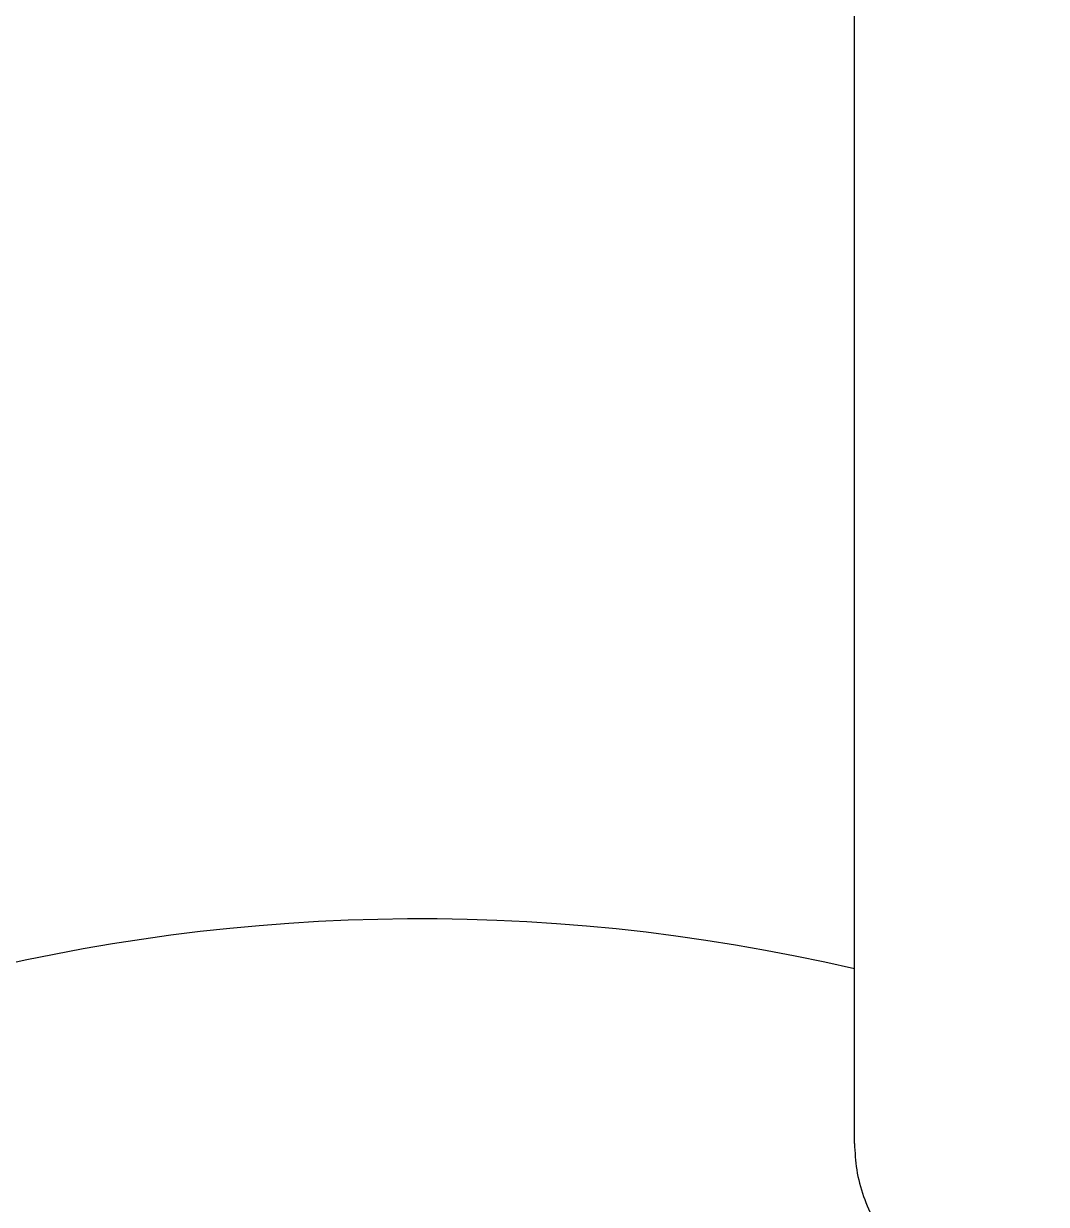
# Model space of a CAD drawing. Header units: millimetres. Extents: x 0 to 279, y 0 to 216.
# Drawn here: x 233.7814 to 233.9944, y 91.1705 to 91.4164 of the extents above; entities that cross this region are included whole.
import ezdxf

# ---------------------------------------------------------------- set-up
doc = ezdxf.new("R2010")
doc.units = ezdxf.units.MM
doc.layers.add('TITLE_BLOCK_TEXT', color=8, linetype='Continuous')

msp = doc.modelspace()

# ---------------------------------------------------------------- hatches: boundary and pattern name
at = {"layer": 'TITLE_BLOCK_TEXT', "linetype": 'Continuous', "lineweight": 18}
h = msp.add_hatch(dxfattribs=at)
h.set_pattern_fill('ANSI32', color=256, style=0)
h.set_pattern_definition([(45, (0, 0), (-6.735192090801866, 6.735192090801866), []), (45, (4.49013, 0), (-6.735192090801866, 6.735192090801866), [])])
edge = h.paths.add_edge_path(flags=0)
edge.add_line((234.1710643599699, 90.16642794285568), (234.3544004822015, 90.1664279428557))
edge.add_spline(control_points=[(234.3544004822015, 90.1664279428557), (234.3836947771839, 90.16642794283167), (234.4044054552709, 90.1871386209244), (234.4044054553678, 90.21642794284784)], knot_values=[0, 0, 0, 0, 0.8737170862973549, 0.8737170862973549, 0.8737170862973549, 0.8737170862973549], weights=[0.6922450148756734, 0.5570757679045968, 0.5570757679506437, 0.6922450150138142], degree=3, periodic=0)
edge.add_line((234.4044054553923, 90.21642794283966), (234.4044054553369, 91.41642794294884))
edge.add_spline(control_points=[(234.4044054553327, 91.41642794294884), (234.4044054552633, 91.46524347937779), (234.3698876584929, 91.49976127612882), (234.3210721220601, 91.49976127623356)], knot_values=[0, 0, 0, 0, 0.8737170859997453, 0.8737170859997453, 0.8737170859997453, 0.8737170859997453], weights=[0.6922450148693551, 0.5570757679455562, 0.5570757679455595, 0.6922450148693653], degree=3, periodic=0)
edge.add_line((234.3210721220601, 91.49976127623356), (234.0043985281994, 91.49976127618902))
edge.add_spline(control_points=[(234.0043985281994, 91.49976127618902), (233.9751161334758, 91.49976127621309), (233.9544054552813, 91.47905059811566), (233.9544054552986, 91.44976127618904)], knot_values=[0, 0, 0, 0, 0.8737170863964304, 0.8737170863964304, 0.8737170863964304, 0.8737170863964304], weights=[0.6922450148749625, 0.5570757678887035, 0.5570757679500679, 0.6922450150590553], degree=3, periodic=0)
edge.add_line((233.9544054552632, 91.44976127618902), (233.9544054553311, 91.18320774852236))
edge.add_spline(control_points=[(233.9544054553311, 91.18320774852145), (233.9544054553115, 91.17222608715558), (233.9594312075644, 91.16246193317807), (233.9683683285863, 91.15608033816636)], knot_values=[0, 0, 0, 0, 0.8187501966709484, 0.8187501966709484, 0.8187501966709484, 0.8187501966709484], weights=[0.7044644027247066, 0.6523963431687192, 0.6523963431229672, 0.7044644025874504], degree=3, periodic=0)
edge.add_spline(control_points=[(233.9683683285174, 91.15608033829581), (234.074775925787, 91.08009947282122), (234.1346137886428, 90.96384501544728), (234.1346137886281, 90.83309460944028)], knot_values=[0.09062490200000879, 0.09062490200000879, 0.09062490200000879, 0.09062490200000879, 0.909375097999979, 0.909375097999979, 0.909375097999979, 0.909375097999979], weights=[0.7044644025791419, 0.6523963431551965, 0.6523963431551957, 0.7044644025791398], degree=3, periodic=0)
edge.add_spline(control_points=[(234.1346137886543, 90.83309460944025), (234.134613788653, 90.79972603930855), (234.130427595612, 90.76662109611969), (234.1221213552567, 90.73430286839276)], knot_values=[0.2222680700532183, 0.2222680700532183, 0.2222680700532183, 0.2222680700532183, 0.7777319300357375, 0.7777319300357375, 0.7777319300357375, 0.7777319300357375], weights=[0.7173176777951066, 0.7135395856750395, 0.7135395856756445, 0.7173176777969215], degree=3, periodic=0)
edge.add_spline(control_points=[(234.1221213552484, 90.7343028683955), (234.1214237182512, 90.73158847653045), (234.1210721220032, 90.72880800882204), (234.1210721220221, 90.72600539920546)], knot_values=[0, 0, 0, 0, 0.5554638695658413, 0.5554638695658413, 0.5554638695658413, 0.5554638695658413], weights=[0.7173176779395825, 0.713539585667945, 0.7135395856474239, 0.7173176778780194], degree=3, periodic=0)
edge.add_line((234.1210721220221, 90.72600539920548), (234.1210721219905, 90.21642794285569))
edge.add_spline(control_points=[(234.1210721219981, 90.2164279428557), (234.1210721219668, 90.18713862092908), (234.1417828000584, 90.16642794283166), (234.1710721219096, 90.16642794279139)], knot_values=[0, 0, 0, 0, 0.8737170863964716, 0.8737170863964716, 0.8737170863964716, 0.8737170863964716], weights=[0.6922450150543077, 0.5570757679462314, 0.5570757678848601, 0.6922450148701942], degree=3, periodic=0)

# ---------------------------------------------------------------- linework, layer by layer
at = {"color": 7, "linetype": 'Continuous', "lineweight": 25}
msp.add_line((233.9544054553311, 91.18320774852236), (233.9544054552632, 91.44976127618902), dxfattribs=at)
msp.add_arc((233.8640311342616, 90.83309460950002), 0.3968750001504104, 76.83742884712396, 134.1914997829202, dxfattribs=at)
msp.add_open_spline([(233.9544054553311, 91.18320774852236), (233.9544944447036, 91.18136033185498), (233.9546750041465, 91.1776119233114), (233.9561289867532, 91.1721727564386), (233.9584265797796, 91.16699529729995), (233.96137619957, 91.16260883373808), (233.9647210397529, 91.15891299659073), (233.9671448506631, 91.15703054946157), (233.968368328587, 91.15608033816584)], degree=3, knots=[0, 0, 0, 0, 0.1748760194474427, 0.3548234553370006, 0.5296994747713072, 0.7096469105801705, 0.8534371664179488, 1, 1, 1, 1], dxfattribs=at)

doc.saveas('drawing.dxf')
